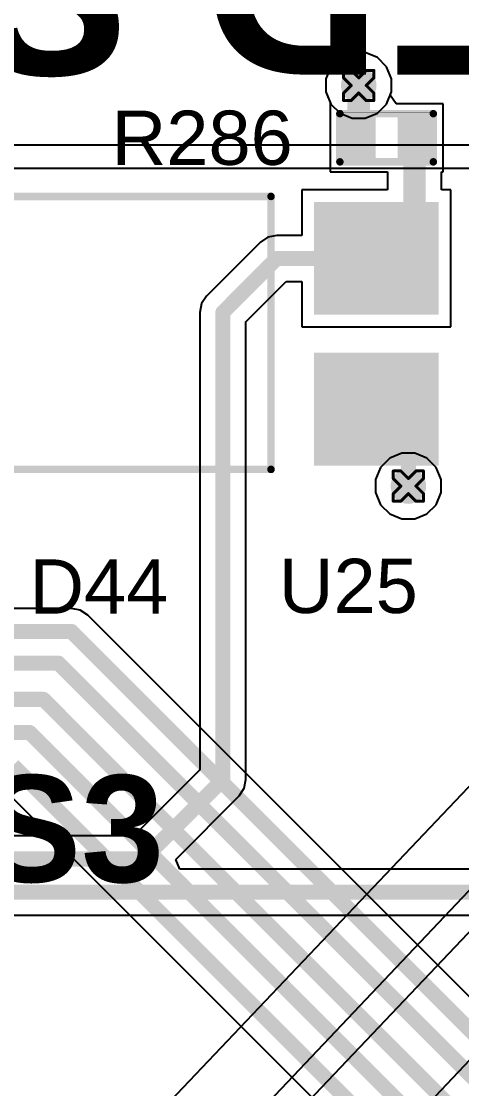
# Model space of a CAD drawing. Header units: inches. Extents: x -11 to 5379, y 0 to 5429.
# Drawn here: x 291.37 to 298.79, y 77.21 to 95.2 of the extents above; entities that cross this region are included whole.
import ezdxf

# ---------------------------------------------------------------- set-up
doc = ezdxf.new("R2010")
doc.units = ezdxf.units.IN
for name, color, linetype in [('Bottom Layer', 5, 'Continuous'), ('Drill Drawing', 1, 'Continuous'), ('GND', 16, 'Continuous'), ('PWR', 76, 'Continuous'), ('Top Layer', 1, 'Continuous'), ('Top Overlay', 2, 'Continuous'), ('Top Paste', 8, 'Continuous'), ('Top Solder', 216, 'Continuous'), ('Via Holes', 16, 'Continuous')]:
    doc.layers.add(name, color=color, linetype=linetype)
doc.styles.add('Arial', font='', dxfattribs={"height": 0.2})
doc.styles.add('Arial_Bold', font='', dxfattribs={"height": 0.2})
doc.styles.get('Arial').set_extended_font_data('Arial')
doc.styles.get('Arial_Bold').set_extended_font_data('Arial', bold=True)

# ---------------------------------------------------------------- blocks, each defined once
blk = doc.blocks.new('13_WQFN_HR__3_2__107')
at = {"layer": 'Top Solder'}
for p in [(-0.423, 1.047), (1.31, 1.075), (1.302, -1.253), (-0.423, -1.678)]:
    blk.add_line(p, (5365.845, -5095.971), dxfattribs=at)
blk = doc.blocks.new('PC817C_148')
at = {"layer": 'Top Layer'}
for points in [[(-4.1, 2.17), (-4.1, 0.37), (-6.1, 0.37), (-6.1, 2.17)], [(6.1, 2.17), (6.1, 0.37), (4.1, 0.37), (4.1, 2.17)], [(-4.1, -0.37), (-4.1, -2.17), (-6.1, -2.17), (-6.1, -0.37)], [(6.1, -0.37), (6.1, -2.17), (4.1, -2.17), (4.1, -0.37)]]:
    blk.add_hatch(color=1, dxfattribs=at).paths.add_polyline_path(points)
at = {"layer": 'Top Paste'}
for points in [[(-4.1, 2.17), (-4.1, 0.37), (-6.1, 0.37), (-6.1, 2.17)], [(6.1, 2.17), (6.1, 0.37), (4.1, 0.37), (4.1, 2.17)], [(-4.1, -0.37), (-4.1, -2.17), (-6.1, -2.17), (-6.1, -0.37)], [(6.1, -0.37), (6.1, -2.17), (4.1, -2.17), (4.1, -0.37)]]:
    blk.add_hatch(color=8, dxfattribs=at).paths.add_polyline_path(points)
at = {"layer": 'Top Solder'}
for points in [[(-4.049, 2.221), (-4.049, 0.319), (-6.151, 0.319), (-6.151, 2.221)], [(6.151, 2.221), (6.151, 0.319), (4.049, 0.319), (4.049, 2.221)], [(-4.049, -0.319), (-4.049, -2.221), (-6.151, -2.221), (-6.151, -0.319)], [(6.151, -0.319), (6.151, -2.221), (4.049, -2.221), (4.049, -0.319)]]:
    blk.add_hatch(color=216, dxfattribs=at).paths.add_polyline_path(points)
at = {"layer": 'Top Overlay'}
for points in [[(-3.175, -2.286, 0.127, 0.127, 0), (-3.175, 2.314, 0.127, 0.127, 0)], [(-3.175, 2.314, 0.127, 0.127, 0), (3.325, 2.314, 0.127, 0.127, 0)], [(3.325, -2.286, 0.127, 0.127, 0), (3.325, 2.314, 0.127, 0.127, 0)], [(-6.401, 1.448, 0.25, 0.25, 0), (-6.274, 1.321, 0.25, 0.25, 0)], [(-6.401, 1.194, 0.25, 0.25, 0), (-6.401, 1.448, 0.25, 0.25, 0)], [(-6.401, 1.194, 0.25, 0.25, 0), (-6.274, 1.321, 0.25, 0.25, 0)], [(-3.175, -2.286, 0.127, 0.127, 0), (3.325, -2.286, 0.127, 0.127, 0)]]:
    blk.add_lwpolyline(points, format="xyseb", dxfattribs=at)
for points in [[(-3.207, 2.314, 0.0635, 0.0635, 1), (-3.143, 2.314, 0.0635, 0.0635, 1)], [(-3.207, 2.314, 0.0635, 0.0635, 1), (-3.143, 2.314, 0.0635, 0.0635, 1)], [(3.293, 2.314, 0.0635, 0.0635, 1), (3.357, 2.314, 0.0635, 0.0635, 1)], [(3.293, 2.314, 0.0635, 0.0635, 1), (3.357, 2.314, 0.0635, 0.0635, 1)], [(-6.463, 1.448, 0.125, 0.125, 1), (-6.338, 1.448, 0.125, 0.125, 1)], [(-6.463, 1.448, 0.125, 0.125, 1), (-6.338, 1.448, 0.125, 0.125, 1)], [(-6.336, 1.321, 0.125, 0.125, 1), (-6.211, 1.321, 0.125, 0.125, 1)], [(-6.336, 1.321, 0.125, 0.125, 1), (-6.211, 1.321, 0.125, 0.125, 1)], [(-6.463, 1.194, 0.125, 0.125, 1), (-6.338, 1.194, 0.125, 0.125, 1)], [(-6.463, 1.194, 0.125, 0.125, 1), (-6.338, 1.194, 0.125, 0.125, 1)], [(-3.207, -2.286, 0.0635, 0.0635, 1), (-3.143, -2.286, 0.0635, 0.0635, 1)], [(-3.207, -2.286, 0.0635, 0.0635, 1), (-3.143, -2.286, 0.0635, 0.0635, 1)], [(3.293, -2.286, 0.0635, 0.0635, 1), (3.357, -2.286, 0.0635, 0.0635, 1)], [(3.293, -2.286, 0.0635, 0.0635, 1), (3.357, -2.286, 0.0635, 0.0635, 1)]]:
    blk.add_lwpolyline(points, format="xyseb", close=True, dxfattribs=at)
blk = doc.blocks.new('R___0402_232')
at = {"layer": 'Top Layer'}
for points in [[(-0.699, -0.318), (-0.699, 0.318), (-0.241, 0.318), (-0.241, -0.318)], [(0.241, -0.318), (0.241, 0.318), (0.699, 0.318), (0.699, -0.318)]]:
    blk.add_hatch(color=1, dxfattribs=at).paths.add_polyline_path(points)
at = {"layer": 'Top Paste'}
for points in [[(-0.699, -0.318), (-0.699, 0.318), (-0.241, 0.318), (-0.241, -0.318)], [(0.241, -0.318), (0.241, 0.318), (0.699, 0.318), (0.699, -0.318)]]:
    blk.add_hatch(color=8, dxfattribs=at).paths.add_polyline_path(points)
at = {"layer": 'Top Solder'}
for points in [[(-0.754, -0.373), (-0.754, 0.373), (-0.186, 0.373), (-0.186, -0.373)], [(0.186, -0.373), (0.186, 0.373), (0.754, 0.373), (0.754, -0.373)]]:
    blk.add_hatch(color=216, dxfattribs=at).paths.add_polyline_path(points)
at = {"layer": 'Top Overlay'}
for points in [[(-0.787, 0.406, 0.127, 0.127, 0), (-0.787, -0.406, 0.127, 0.127, 0)], [(0.787, 0.406, 0.127, 0.127, 0), (-0.787, 0.406, 0.127, 0.127, 0)], [(0.787, 0.406, 0.127, 0.127, 0), (0.787, -0.406, 0.127, 0.127, 0)], [(0.787, -0.406, 0.127, 0.127, 0), (-0.787, -0.406, 0.127, 0.127, 0)], [(0.813, -0.432, 0.00323, 0.00323, 0), (-0.813, -0.432, 0.00323, 0.00323, 0)]]:
    blk.add_lwpolyline(points, format="xyseb", dxfattribs=at)
for points in [[(-0.819, 0.406, 0.0635, 0.0635, 1), (-0.756, 0.406, 0.0635, 0.0635, 1)], [(-0.819, 0.406, 0.0635, 0.0635, 1), (-0.756, 0.406, 0.0635, 0.0635, 1)], [(0.756, 0.406, 0.0635, 0.0635, 1), (0.819, 0.406, 0.0635, 0.0635, 1)], [(0.756, 0.406, 0.0635, 0.0635, 1), (0.819, 0.406, 0.0635, 0.0635, 1)], [(-0.819, -0.406, 0.0635, 0.0635, 1), (-0.756, -0.406, 0.0635, 0.0635, 1)], [(-0.819, -0.406, 0.0635, 0.0635, 1), (-0.756, -0.406, 0.0635, 0.0635, 1)], [(0.756, -0.406, 0.0635, 0.0635, 1), (0.819, -0.406, 0.0635, 0.0635, 1)], [(0.756, -0.406, 0.0635, 0.0635, 1), (0.819, -0.406, 0.0635, 0.0635, 1)], [(-0.814, -0.432, 0.00161, 0.00161, 1), (-0.812, -0.432, 0.00161, 0.00161, 1)], [(0.812, -0.432, 0.00161, 0.00161, 1), (0.814, -0.432, 0.00161, 0.00161, 1)]]:
    blk.add_lwpolyline(points, format="xyseb", close=True, dxfattribs=at)

msp = doc.modelspace()

# ---------------------------------------------------------------- hatches: boundary and pattern name
at = {"layer": 'Bottom Layer'}
h = msp.add_hatch(color=5, dxfattribs=at)
edge = h.paths.add_edge_path()
edge.add_arc((297.056, 94.12), 0.3, 0, 360)
h = msp.add_hatch(color=5, dxfattribs=at)
edge = h.paths.add_edge_path()
edge.add_arc((297.893, 87.369), 0.3, 0, 360)
at = {"layer": 'GND'}
h = msp.add_hatch(color=16, dxfattribs=at)
edge = h.paths.add_edge_path()
edge.add_arc((297.056, 94.12), 0.3, 0, 360)
h = msp.add_hatch(color=16, dxfattribs=at)
edge = h.paths.add_edge_path()
edge.add_arc((297.893, 87.369), 0.3, 0, 360)
at = {"layer": 'PWR'}
h = msp.add_hatch(color=76, dxfattribs=at)
edge = h.paths.add_edge_path()
edge.add_arc((297.056, 94.12), 0.3, 0, 360)
h = msp.add_hatch(color=76, dxfattribs=at)
edge = h.paths.add_edge_path()
edge.add_arc((297.893, 87.369), 0.3, 0, 360)
at = {"layer": 'Top Layer'}
h = msp.add_hatch(color=1, dxfattribs=at)
edge = h.paths.add_edge_path()
edge.add_arc((297.056, 94.12), 0.3, 0, 360)
h = msp.add_hatch(color=1, dxfattribs=at)
edge = h.paths.add_edge_path()
edge.add_arc((297.893, 87.369), 0.3, 0, 360)
at = {"layer": 'Via Holes'}
h = msp.add_hatch(color=7, dxfattribs=at)
edge = h.paths.add_edge_path()
edge.add_arc((297.056, 94.12), 0.15, 0, 360)
h = msp.add_hatch(color=7, dxfattribs=at)
edge = h.paths.add_edge_path()
edge.add_arc((297.893, 87.369), 0.15, 0, 360)

# ---------------------------------------------------------------- linework, layer by layer
at = {"layer": 'Bottom Layer'}
for p, q in [((310.54, 93.116), (226.746, 93.116)), ((226.907, 92.728), (310.54, 92.728)), ((292.215, 85.307), (233.635, 85.307)), ((292.363, 85.277), (292.215, 85.307)), ((292.489, 85.193), (292.363, 85.277)), ((315.804, 61.878), (292.489, 85.193)), ((291.069, 82.269), (312.057, 61.282))]:
    msp.add_line(p, q, dxfattribs=at)
for points in [[(233.635, 84.918, 0.254, 0.254, 0), (292.215, 84.918, 0.254, 0.254, 0)], [(292.215, 84.918, 0.254, 0.254, 0), (315.529, 61.603, 0.254, 0.254, 0)], [(233.856, 84.385, 0.254, 0.254, 0), (291.994, 84.385, 0.254, 0.254, 0)], [(291.994, 84.385, 0.254, 0.254, 0), (314.811, 61.567, 0.254, 0.254, 0)], [(234.109, 83.775, 0.254, 0.254, 0), (291.741, 83.775, 0.254, 0.254, 0)], [(291.741, 83.775, 0.254, 0.254, 0), (314.062, 61.455, 0.254, 0.254, 0)], [(234.34, 83.216, 0.254, 0.254, 0), (291.51, 83.216, 0.254, 0.254, 0)], [(291.51, 83.216, 0.254, 0.254, 0), (313.308, 61.418, 0.254, 0.254, 0)], [(291.23, 82.658, 0.254, 0.254, 0), (312.445, 61.443, 0.254, 0.254, 0)]]:
    msp.add_lwpolyline(points, format="xyseb", dxfattribs=at)
for points in [[(292.151, 84.918, 0.127, 0.127, 1), (292.278, 84.918, 0.127, 0.127, 1)], [(292.151, 84.918, 0.127, 0.127, 1), (292.278, 84.918, 0.127, 0.127, 1)], [(291.93, 84.385, 0.127, 0.127, 1), (292.057, 84.385, 0.127, 0.127, 1)], [(291.93, 84.385, 0.127, 0.127, 1), (292.057, 84.385, 0.127, 0.127, 1)], [(291.678, 83.775, 0.127, 0.127, 1), (291.805, 83.775, 0.127, 0.127, 1)], [(291.678, 83.775, 0.127, 0.127, 1), (291.805, 83.775, 0.127, 0.127, 1)], [(291.446, 83.216, 0.127, 0.127, 1), (291.573, 83.216, 0.127, 0.127, 1)], [(291.446, 83.216, 0.127, 0.127, 1), (291.573, 83.216, 0.127, 0.127, 1)]]:
    msp.add_lwpolyline(points, format="xyseb", close=True, dxfattribs=at)
at = {"layer": 'Drill Drawing'}
for points in [[(296.802, 94.247, 0.0508, 0.0508, 0), (296.802, 94.374, 0.0508, 0.0508, 0)], [(296.802, 94.374, 0.0508, 0.0508, 0), (296.929, 94.374, 0.0508, 0.0508, 0)], [(296.802, 94.247, 0.0508, 0.0508, 0), (296.929, 94.12, 0.0508, 0.0508, 0)], [(296.929, 94.374, 0.0508, 0.0508, 0), (297.056, 94.247, 0.0508, 0.0508, 0)], [(297.056, 94.247, 0.0508, 0.0508, 0), (297.183, 94.374, 0.0508, 0.0508, 0)], [(297.183, 94.374, 0.0508, 0.0508, 0), (297.31, 94.374, 0.0508, 0.0508, 0)], [(297.183, 94.12, 0.0508, 0.0508, 0), (297.31, 94.247, 0.0508, 0.0508, 0)], [(297.31, 94.247, 0.0508, 0.0508, 0), (297.31, 94.374, 0.0508, 0.0508, 0)], [(296.802, 93.993, 0.0508, 0.0508, 0), (296.929, 94.12, 0.0508, 0.0508, 0)], [(297.183, 94.12, 0.0508, 0.0508, 0), (297.31, 93.993, 0.0508, 0.0508, 0)], [(296.802, 93.866, 0.0508, 0.0508, 0), (296.802, 93.993, 0.0508, 0.0508, 0)], [(296.802, 93.866, 0.0508, 0.0508, 0), (296.929, 93.866, 0.0508, 0.0508, 0)], [(296.929, 93.866, 0.0508, 0.0508, 0), (297.056, 93.993, 0.0508, 0.0508, 0)], [(297.056, 93.993, 0.0508, 0.0508, 0), (297.183, 93.866, 0.0508, 0.0508, 0)], [(297.183, 93.866, 0.0508, 0.0508, 0), (297.31, 93.866, 0.0508, 0.0508, 0)], [(297.31, 93.866, 0.0508, 0.0508, 0), (297.31, 93.993, 0.0508, 0.0508, 0)], [(297.639, 87.496, 0.0508, 0.0508, 0), (297.639, 87.623, 0.0508, 0.0508, 0)], [(297.639, 87.623, 0.0508, 0.0508, 0), (297.766, 87.623, 0.0508, 0.0508, 0)], [(297.766, 87.623, 0.0508, 0.0508, 0), (297.893, 87.496, 0.0508, 0.0508, 0)], [(297.893, 87.496, 0.0508, 0.0508, 0), (298.02, 87.623, 0.0508, 0.0508, 0)], [(298.02, 87.623, 0.0508, 0.0508, 0), (298.147, 87.623, 0.0508, 0.0508, 0)], [(298.147, 87.496, 0.0508, 0.0508, 0), (298.147, 87.623, 0.0508, 0.0508, 0)], [(297.639, 87.496, 0.0508, 0.0508, 0), (297.766, 87.369, 0.0508, 0.0508, 0)], [(298.02, 87.369, 0.0508, 0.0508, 0), (298.147, 87.496, 0.0508, 0.0508, 0)], [(297.639, 87.242, 0.0508, 0.0508, 0), (297.766, 87.369, 0.0508, 0.0508, 0)], [(297.639, 87.115, 0.0508, 0.0508, 0), (297.639, 87.242, 0.0508, 0.0508, 0)], [(297.766, 87.115, 0.0508, 0.0508, 0), (297.893, 87.242, 0.0508, 0.0508, 0)], [(297.893, 87.242, 0.0508, 0.0508, 0), (298.02, 87.115, 0.0508, 0.0508, 0)], [(298.02, 87.369, 0.0508, 0.0508, 0), (298.147, 87.242, 0.0508, 0.0508, 0)], [(298.147, 87.115, 0.0508, 0.0508, 0), (298.147, 87.242, 0.0508, 0.0508, 0)], [(297.639, 87.115, 0.0508, 0.0508, 0), (297.766, 87.115, 0.0508, 0.0508, 0)], [(298.02, 87.115, 0.0508, 0.0508, 0), (298.147, 87.115, 0.0508, 0.0508, 0)]]:
    msp.add_lwpolyline(points, format="xyseb", dxfattribs=at)
for points in [[(296.789, 94.374, 0.0254, 0.0254, 1), (296.815, 94.374, 0.0254, 0.0254, 1)], [(296.789, 94.374, 0.0254, 0.0254, 1), (296.815, 94.374, 0.0254, 0.0254, 1)], [(296.789, 94.247, 0.0254, 0.0254, 1), (296.815, 94.247, 0.0254, 0.0254, 1)], [(296.789, 94.247, 0.0254, 0.0254, 1), (296.815, 94.247, 0.0254, 0.0254, 1)], [(296.916, 94.374, 0.0254, 0.0254, 1), (296.942, 94.374, 0.0254, 0.0254, 1)], [(296.916, 94.374, 0.0254, 0.0254, 1), (296.942, 94.374, 0.0254, 0.0254, 1)], [(297.043, 94.247, 0.0254, 0.0254, 1), (297.069, 94.247, 0.0254, 0.0254, 1)], [(297.043, 94.247, 0.0254, 0.0254, 1), (297.069, 94.247, 0.0254, 0.0254, 1)], [(297.17, 94.374, 0.0254, 0.0254, 1), (297.196, 94.374, 0.0254, 0.0254, 1)], [(297.17, 94.374, 0.0254, 0.0254, 1), (297.196, 94.374, 0.0254, 0.0254, 1)], [(297.297, 94.374, 0.0254, 0.0254, 1), (297.323, 94.374, 0.0254, 0.0254, 1)], [(297.297, 94.374, 0.0254, 0.0254, 1), (297.323, 94.374, 0.0254, 0.0254, 1)], [(297.297, 94.247, 0.0254, 0.0254, 1), (297.323, 94.247, 0.0254, 0.0254, 1)], [(297.297, 94.247, 0.0254, 0.0254, 1), (297.323, 94.247, 0.0254, 0.0254, 1)], [(296.916, 94.12, 0.0254, 0.0254, 1), (296.942, 94.12, 0.0254, 0.0254, 1)], [(296.916, 94.12, 0.0254, 0.0254, 1), (296.942, 94.12, 0.0254, 0.0254, 1)], [(297.17, 94.12, 0.0254, 0.0254, 1), (297.196, 94.12, 0.0254, 0.0254, 1)], [(297.17, 94.12, 0.0254, 0.0254, 1), (297.196, 94.12, 0.0254, 0.0254, 1)], [(296.789, 93.993, 0.0254, 0.0254, 1), (296.815, 93.993, 0.0254, 0.0254, 1)], [(296.789, 93.993, 0.0254, 0.0254, 1), (296.815, 93.993, 0.0254, 0.0254, 1)], [(296.789, 93.866, 0.0254, 0.0254, 1), (296.815, 93.866, 0.0254, 0.0254, 1)], [(296.789, 93.866, 0.0254, 0.0254, 1), (296.815, 93.866, 0.0254, 0.0254, 1)], [(296.916, 93.866, 0.0254, 0.0254, 1), (296.942, 93.866, 0.0254, 0.0254, 1)], [(296.916, 93.866, 0.0254, 0.0254, 1), (296.942, 93.866, 0.0254, 0.0254, 1)], [(297.043, 93.993, 0.0254, 0.0254, 1), (297.069, 93.993, 0.0254, 0.0254, 1)], [(297.043, 93.993, 0.0254, 0.0254, 1), (297.069, 93.993, 0.0254, 0.0254, 1)], [(297.17, 93.866, 0.0254, 0.0254, 1), (297.196, 93.866, 0.0254, 0.0254, 1)], [(297.17, 93.866, 0.0254, 0.0254, 1), (297.196, 93.866, 0.0254, 0.0254, 1)], [(297.297, 93.993, 0.0254, 0.0254, 1), (297.323, 93.993, 0.0254, 0.0254, 1)], [(297.297, 93.993, 0.0254, 0.0254, 1), (297.323, 93.993, 0.0254, 0.0254, 1)], [(297.297, 93.866, 0.0254, 0.0254, 1), (297.323, 93.866, 0.0254, 0.0254, 1)], [(297.297, 93.866, 0.0254, 0.0254, 1), (297.323, 93.866, 0.0254, 0.0254, 1)], [(297.626, 87.623, 0.0254, 0.0254, 1), (297.651, 87.623, 0.0254, 0.0254, 1)], [(297.626, 87.623, 0.0254, 0.0254, 1), (297.651, 87.623, 0.0254, 0.0254, 1)], [(297.753, 87.623, 0.0254, 0.0254, 1), (297.778, 87.623, 0.0254, 0.0254, 1)], [(297.753, 87.623, 0.0254, 0.0254, 1), (297.778, 87.623, 0.0254, 0.0254, 1)], [(298.007, 87.623, 0.0254, 0.0254, 1), (298.032, 87.623, 0.0254, 0.0254, 1)], [(298.007, 87.623, 0.0254, 0.0254, 1), (298.032, 87.623, 0.0254, 0.0254, 1)], [(298.134, 87.623, 0.0254, 0.0254, 1), (298.159, 87.623, 0.0254, 0.0254, 1)], [(298.134, 87.623, 0.0254, 0.0254, 1), (298.159, 87.623, 0.0254, 0.0254, 1)], [(297.626, 87.496, 0.0254, 0.0254, 1), (297.651, 87.496, 0.0254, 0.0254, 1)], [(297.626, 87.496, 0.0254, 0.0254, 1), (297.651, 87.496, 0.0254, 0.0254, 1)], [(297.88, 87.496, 0.0254, 0.0254, 1), (297.905, 87.496, 0.0254, 0.0254, 1)], [(297.88, 87.496, 0.0254, 0.0254, 1), (297.905, 87.496, 0.0254, 0.0254, 1)], [(298.134, 87.496, 0.0254, 0.0254, 1), (298.159, 87.496, 0.0254, 0.0254, 1)], [(298.134, 87.496, 0.0254, 0.0254, 1), (298.159, 87.496, 0.0254, 0.0254, 1)], [(297.626, 87.242, 0.0254, 0.0254, 1), (297.651, 87.242, 0.0254, 0.0254, 1)], [(297.626, 87.242, 0.0254, 0.0254, 1), (297.651, 87.242, 0.0254, 0.0254, 1)], [(297.753, 87.369, 0.0254, 0.0254, 1), (297.778, 87.369, 0.0254, 0.0254, 1)], [(297.753, 87.369, 0.0254, 0.0254, 1), (297.778, 87.369, 0.0254, 0.0254, 1)], [(297.88, 87.242, 0.0254, 0.0254, 1), (297.905, 87.242, 0.0254, 0.0254, 1)], [(297.88, 87.242, 0.0254, 0.0254, 1), (297.905, 87.242, 0.0254, 0.0254, 1)], [(298.007, 87.369, 0.0254, 0.0254, 1), (298.032, 87.369, 0.0254, 0.0254, 1)], [(298.007, 87.369, 0.0254, 0.0254, 1), (298.032, 87.369, 0.0254, 0.0254, 1)], [(298.134, 87.242, 0.0254, 0.0254, 1), (298.159, 87.242, 0.0254, 0.0254, 1)], [(298.134, 87.242, 0.0254, 0.0254, 1), (298.159, 87.242, 0.0254, 0.0254, 1)], [(297.626, 87.115, 0.0254, 0.0254, 1), (297.651, 87.115, 0.0254, 0.0254, 1)], [(297.626, 87.115, 0.0254, 0.0254, 1), (297.651, 87.115, 0.0254, 0.0254, 1)], [(297.753, 87.115, 0.0254, 0.0254, 1), (297.778, 87.115, 0.0254, 0.0254, 1)], [(297.753, 87.115, 0.0254, 0.0254, 1), (297.778, 87.115, 0.0254, 0.0254, 1)], [(298.007, 87.115, 0.0254, 0.0254, 1), (298.032, 87.115, 0.0254, 0.0254, 1)], [(298.007, 87.115, 0.0254, 0.0254, 1), (298.032, 87.115, 0.0254, 0.0254, 1)], [(298.134, 87.115, 0.0254, 0.0254, 1), (298.159, 87.115, 0.0254, 0.0254, 1)], [(298.134, 87.115, 0.0254, 0.0254, 1), (298.159, 87.115, 0.0254, 0.0254, 1)]]:
    msp.add_lwpolyline(points, format="xyseb", close=True, dxfattribs=at)
at = {"layer": 'GND'}
for p, q in [((296.946, 94.674), (296.742, 94.59)), ((297.166, 94.674), (296.946, 94.674)), ((297.37, 94.59), (297.166, 94.674)), ((296.586, 94.434), (296.502, 94.23)), ((296.742, 94.59), (296.586, 94.434)), ((297.526, 94.434), (297.37, 94.59)), ((297.61, 94.23), (297.526, 94.434)), ((296.502, 94.23), (296.502, 94.01)), ((297.61, 94.01), (297.61, 94.23)), ((296.502, 94.01), (296.586, 93.806)), ((297.526, 93.806), (297.61, 94.01)), ((296.586, 93.806), (296.742, 93.65)), ((297.37, 93.65), (297.526, 93.806)), ((296.742, 93.65), (296.946, 93.566)), ((296.946, 93.566), (297.166, 93.566)), ((297.166, 93.566), (297.37, 93.65))]:
    msp.add_line(p, q, dxfattribs=at)
at = {"layer": 'PWR'}
for p, q in [((296.946, 94.674), (296.742, 94.59)), ((297.166, 94.674), (296.946, 94.674)), ((297.37, 94.59), (297.166, 94.674)), ((296.586, 94.434), (296.502, 94.23)), ((296.742, 94.59), (296.586, 94.434)), ((297.526, 94.434), (297.37, 94.59)), ((297.61, 94.23), (297.526, 94.434)), ((296.502, 94.23), (296.502, 94.01)), ((297.61, 94.01), (297.61, 94.23)), ((296.502, 94.01), (296.586, 93.806)), ((297.526, 93.806), (297.61, 94.01)), ((296.586, 93.806), (296.742, 93.65)), ((297.37, 93.65), (297.526, 93.806)), ((296.742, 93.65), (296.946, 93.566)), ((296.946, 93.566), (297.166, 93.566)), ((297.166, 93.566), (297.37, 93.65)), ((297.579, 87.839), (297.423, 87.683)), ((297.782, 87.923), (297.579, 87.839)), ((298.003, 87.923), (297.782, 87.923)), ((298.206, 87.839), (298.003, 87.923)), ((298.362, 87.683), (298.206, 87.839)), ((297.423, 87.683), (297.339, 87.479)), ((298.447, 87.479), (298.362, 87.683)), ((297.339, 87.479), (297.339, 87.259)), ((298.447, 87.259), (298.447, 87.479)), ((297.339, 87.259), (297.423, 87.055)), ((298.362, 87.055), (298.447, 87.259)), ((297.423, 87.055), (297.579, 86.899)), ((298.206, 86.899), (298.362, 87.055)), ((297.579, 86.899), (297.782, 86.815)), ((298.003, 86.815), (298.206, 86.899)), ((297.782, 86.815), (298.003, 86.815))]:
    msp.add_line(p, q, dxfattribs=at)
at = {"layer": 'Top Layer'}
for p, q in [((296.946, 94.674), (296.742, 94.59)), ((297.166, 94.674), (296.946, 94.674)), ((297.37, 94.59), (297.166, 94.674)), ((296.586, 94.434), (296.502, 94.23)), ((296.742, 94.59), (296.586, 94.434)), ((297.526, 94.434), (297.37, 94.59)), ((297.61, 94.23), (297.526, 94.434)), ((296.502, 94.23), (296.502, 94.01)), ((297.61, 94.01), (297.61, 94.23)), ((296.502, 94.01), (296.581, 93.82)), ((297.588, 93.957), (297.61, 94.01)), ((297.687, 93.809), (297.588, 93.957)), ((296.581, 93.82), (296.573, 93.809)), ((296.573, 93.809), (296.573, 93.809)), ((296.573, 93.809), (296.573, 92.666)), ((298.478, 93.809), (297.687, 93.809)), ((298.478, 92.666), (298.478, 93.809)), ((296.573, 92.666), (297.543, 92.666)), ((297.543, 92.666), (297.543, 92.36)), ((298.449, 92.36), (298.449, 92.666)), ((298.449, 92.666), (298.478, 92.666)), ((297.543, 92.36), (296.099, 92.36)), ((296.099, 92.36), (296.099, 91.592)), ((298.607, 92.36), (298.449, 92.36)), ((298.607, 90.052), (298.607, 92.36)), ((295.526, 91.562), (295.4, 91.478)), ((295.675, 91.592), (295.526, 91.562)), ((296.099, 91.592), (295.675, 91.592)), ((295.4, 91.478), (294.493, 90.571)), ((295.156, 90.135), (295.836, 90.815)), ((295.836, 90.815), (296.099, 90.815)), ((296.099, 90.815), (296.099, 90.052)), ((294.493, 90.571), (294.409, 90.445)), ((294.409, 90.445), (294.379, 90.296)), ((294.379, 90.296), (294.379, 82.585)), ((295.156, 82.424), (295.156, 90.135)), ((296.099, 90.052), (298.607, 90.052)), ((294.379, 82.585), (293.268, 81.474)), ((295.127, 82.276), (295.156, 82.424)), ((295.043, 82.15), (295.127, 82.276)), ((293.972, 81.079), (295.043, 82.15)), ((293.268, 81.474), (281.261, 81.474)), ((294.04, 80.915), (293.972, 81.079)), ((306.342, 80.915), (294.04, 80.915)), ((266.41, 80.138), (306.503, 80.138))]:
    msp.add_line(p, q, dxfattribs=at)
for points in [[(297.056, 93.238, 0.381, 0.381, 0), (297.056, 94.12, 0.381, 0.381, 0)], [(297.996, 91.848, 0.381, 0.381, 0), (297.996, 93.238, 0.381, 0.381, 0)], [(297.366, 91.206, 0.381, 0.381, 0), (297.996, 91.836, 0.381, 0.381, 0)], [(297.353, 91.206, 0.254, 0.254, 0), (297.996, 91.848, 0.254, 0.254, 0)], [(297.996, 91.836, 0.381, 0.381, 0), (297.996, 91.848, 0.381, 0.381, 0)], [(294.768, 90.296, 0.254, 0.254, 0), (295.675, 91.203, 0.254, 0.254, 0)], [(295.675, 91.203, 0.254, 0.254, 0), (297.353, 91.203, 0.254, 0.254, 0)], [(294.768, 82.424, 0.254, 0.254, 0), (294.768, 90.296, 0.254, 0.254, 0)], [(297.353, 88.666, 0.254, 0.254, 0), (297.893, 88.126, 0.254, 0.254, 0)], [(297.893, 87.369, 0.254, 0.254, 0), (297.893, 88.126, 0.254, 0.254, 0)], [(293.429, 81.085, 0.254, 0.254, 0), (294.768, 82.424, 0.254, 0.254, 0)], [(265.927, 81.085, 0.254, 0.254, 0), (293.429, 81.085, 0.254, 0.254, 0)], [(266.249, 80.527, 0.254, 0.254, 0), (306.503, 80.527, 0.254, 0.254, 0)]]:
    msp.add_lwpolyline(points, format="xyseb", dxfattribs=at)
for points in [[(296.961, 94.12, 0.191, 0.191, 1), (297.151, 94.12, 0.191, 0.191, 1)], [(296.961, 93.238, 0.191, 0.191, 1), (297.151, 93.238, 0.191, 0.191, 1)], [(297.901, 93.238, 0.191, 0.191, 1), (298.091, 93.238, 0.191, 0.191, 1)], [(297.901, 91.848, 0.191, 0.191, 1), (298.091, 91.848, 0.191, 0.191, 1)], [(297.901, 91.848, 0.191, 0.191, 1), (298.091, 91.848, 0.191, 0.191, 1)], [(297.901, 91.836, 0.191, 0.191, 1), (298.091, 91.836, 0.191, 0.191, 1)], [(297.901, 91.836, 0.191, 0.191, 1), (298.091, 91.836, 0.191, 0.191, 1)], [(297.932, 91.848, 0.127, 0.127, 1), (298.059, 91.848, 0.127, 0.127, 1)], [(297.271, 91.206, 0.191, 0.191, 1), (297.461, 91.206, 0.191, 0.191, 1)], [(295.611, 91.203, 0.127, 0.127, 1), (295.738, 91.203, 0.127, 0.127, 1)], [(295.611, 91.203, 0.127, 0.127, 1), (295.738, 91.203, 0.127, 0.127, 1)], [(297.29, 91.206, 0.127, 0.127, 1), (297.417, 91.206, 0.127, 0.127, 1)], [(297.29, 91.203, 0.127, 0.127, 1), (297.417, 91.203, 0.127, 0.127, 1)], [(294.704, 90.296, 0.127, 0.127, 1), (294.831, 90.296, 0.127, 0.127, 1)], [(294.704, 90.296, 0.127, 0.127, 1), (294.831, 90.296, 0.127, 0.127, 1)], [(297.29, 88.666, 0.127, 0.127, 1), (297.417, 88.666, 0.127, 0.127, 1)], [(297.829, 88.126, 0.127, 0.127, 1), (297.956, 88.126, 0.127, 0.127, 1)], [(297.829, 88.126, 0.127, 0.127, 1), (297.956, 88.126, 0.127, 0.127, 1)], [(297.829, 87.369, 0.127, 0.127, 1), (297.956, 87.369, 0.127, 0.127, 1)], [(294.704, 82.424, 0.127, 0.127, 1), (294.831, 82.424, 0.127, 0.127, 1)], [(294.704, 82.424, 0.127, 0.127, 1), (294.831, 82.424, 0.127, 0.127, 1)], [(293.365, 81.085, 0.127, 0.127, 1), (293.492, 81.085, 0.127, 0.127, 1)], [(293.365, 81.085, 0.127, 0.127, 1), (293.492, 81.085, 0.127, 0.127, 1)]]:
    msp.add_lwpolyline(points, format="xyseb", close=True, dxfattribs=at)

# ---------------------------------------------------------------- block references
for name, p, rotation in [('13_WQFN_HR__3_2__107', (283.237, 63.363), 90), ('R___0402_232', (297.526, 93.238), 180)]:
    msp.add_blockref(name, p, dxfattribs=dict(rotation=rotation))
msp.add_blockref('PC817C_148', (292.253, 89.936))

# ---------------------------------------------------------------- texts
at = {"layer": 'Top Overlay', "style": 'Arial_Bold'}
for s, height, rotation, p in [('REED SENSOR', 3, 180, (306.078, 97.303)), ('SNS3', 1.8, 360, (287.208, 80.697))]:
    msp.add_text(s, height=height, rotation=rotation, dxfattribs=at).set_placement(p)
at = {"layer": 'Top Overlay', "style": 'Arial'}
for s, p in [('R286', (292.891, 92.781)), ('U25', (295.709, 85.229)), ('D44', (291.505, 85.219))]:
    msp.add_text(s, height=0.9144, dxfattribs=at).set_placement(p)

doc.saveas('drawing.dxf')
